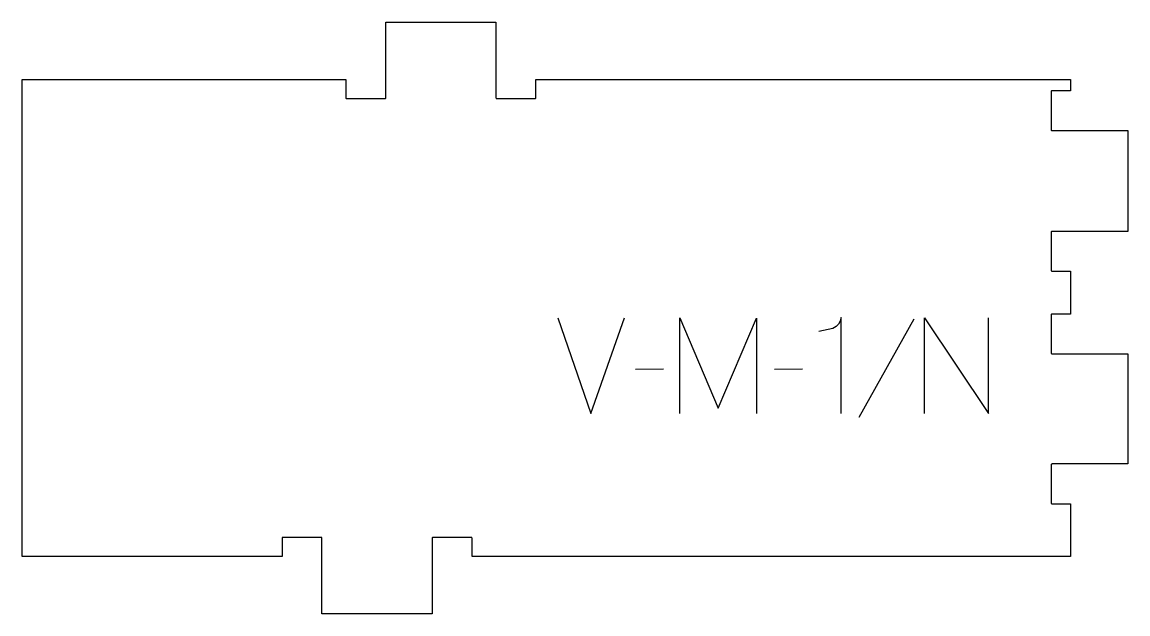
# Model space of a CAD drawing. Header units: millimetres. Extents: x -166 to 180, y -93 to 93.
import ezdxf

# ---------------------------------------------------------------- set-up
doc = ezdxf.new("R2010")
doc.units = ezdxf.units.MM
doc.layers.add('1_ANYTOOL_1MMDEEP_LABELS_S', color=2, linetype='Continuous', true_color=0xffff00)
doc.layers.add('4_ANYTOOL_CUTTHROUGH_OUTSI', color=5, linetype='Continuous', true_color=0x0000ff)

msp = doc.modelspace()

# ---------------------------------------------------------------- linework, layer by layer
at = {"layer": '1_ANYTOOL_1MMDEEP_LABELS_S'}
for p, q in [((112.76, -0.47), (95.57, -31.24)), ((34.41, -16.11), (25.63, -16.2)), ((77.91, -16.11), (69.13, -16.2))]:
    msp.add_line(p, q, dxfattribs=at)
for points in [[(1.29, 0), (11.66, -30), (22.2, 0)], [(39.56, -30), (39.56, 0), (51.56, -28.37), (63.56, -0.13), (63.56, -30)], [(90.04, -30), (90.04, 0.04), (89.77, -1.09), (89.24, -2.04), (88.46, -2.8), (87.43, -3.39), (83.06, -4.33)], [(116.19, -30), (116.19, 0), (136.24, -30), (136.24, 0)]]:
    msp.add_lwpolyline(points, dxfattribs=at)
at = {"layer": '4_ANYTOOL_CUTTHROUGH_OUTSI'}
msp.add_lwpolyline([(-5.55, 68.91), (-5.55, 74.66), (161.84, 74.66), (161.84, 71.16), (156.09, 71.16, 0.414214), (155.84, 70.91), (155.84, 58.91, 0.414214), (156.09, 58.66), (179.84, 58.66), (179.84, 27.07), (156.09, 27.07, 0.414214), (155.84, 26.82), (155.84, 14.82, 0.414214), (156.09, 14.57), (161.84, 14.57), (161.84, 1.16), (156.09, 1.16, 0.414214), (155.84, 0.91), (155.84, -11.09, 0.414214), (156.09, -11.34), (179.84, -11.34), (179.84, -45.84), (156.09, -45.84, 0.414214), (155.84, -46.09), (155.84, -58.09, 0.414214), (156.09, -58.34), (161.84, -58.34), (161.84, -74.84), (-25.55, -74.84), (-25.55, -69.09, 0.414214), (-25.8, -68.84), (-37.8, -68.84, 0.414214), (-38.05, -69.09), (-38.05, -92.84), (-72.55, -92.84), (-72.55, -69.09, 0.414214), (-72.8, -68.84), (-84.8, -68.84, 0.414214), (-85.05, -69.09), (-85.05, -74.84), (-166.44, -74.84), (-166.44, 74.66), (-65.05, 74.66), (-65.05, 68.91, 0.414214), (-64.8, 68.66), (-52.8, 68.66, 0.414214), (-52.55, 68.91), (-52.55, 92.66), (-18.05, 92.66), (-18.05, 68.91, 0.414214), (-17.8, 68.66), (-5.8, 68.66, 0.414214)], format="xyb", close=True, dxfattribs=at)

doc.saveas('drawing.dxf')
